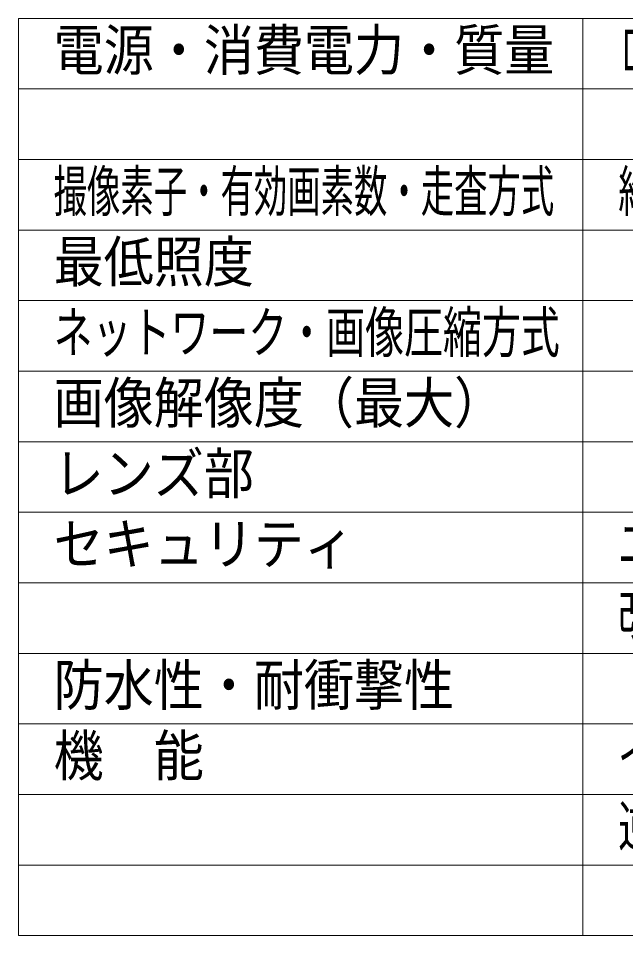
# Model space of a CAD drawing. Units: millimetres on the paper. Extents: x -62 to 64, y -58 to 59.
# Drawn here: x -62.5 to -19.5, y -54.6 to 10.4 of the extents above; entities that cross this region are included whole.
import ezdxf
from ezdxf.enums import TextEntityAlignment as Align

# ---------------------------------------------------------------- set-up
doc = ezdxf.new("R2010")
doc.units = ezdxf.units.MM
doc.layers.add('0-0_MOJI1', color=7, linetype='Continuous')
doc.layers.add('0-1_WAKU', color=4, linetype='Continuous', lineweight=9)
doc.styles.add('ＭＳ ゴシック', font='')
doc.styles.get('ＭＳ ゴシック').set_extended_font_data('MS Gothic')

msp = doc.modelspace()

# ---------------------------------------------------------------- linework, layer by layer
at = {"layer": '0-1_WAKU', "color": 3}
for p, q in [((-62.5, -54.6), (-62.5, 10.4)), ((-62.5, 10.4), (62.5, 10.4)), ((-22.5, -54.6), (-22.5, 10.4)), ((-62.5, -54.6), (62.5, -54.6))]:
    msp.add_line(p, q, dxfattribs=at)
at = {"layer": '0-1_WAKU'}
for p, q in [((-62.5, 5.4), (62.5, 5.4)), ((-62.5, 0.4), (62.5, 0.4)), ((-62.5, -4.6), (62.5, -4.6)), ((-62.5, -9.6), (62.5, -9.6)), ((-62.5, -14.6), (62.5, -14.6)), ((62.5, -19.6), (-62.5, -19.6)), ((62.5, -24.6), (-62.5, -24.6)), ((-62.5, -29.6), (62.5, -29.6)), ((-62.5, -34.6), (62.5, -34.6)), ((-62.5, -39.6), (62.5, -39.6)), ((-62.5, -44.6), (62.5, -44.6)), ((-62.5, -49.6), (62.5, -49.6))]:
    msp.add_line(p, q, dxfattribs=at)

# ---------------------------------------------------------------- texts
at = {"layer": '0-0_MOJI1', "style": 'ＭＳ ゴシック'}
for s, height, width, p in [('電源・消費電力・質量', 2.889, 0.9, (-60, 5.845)), ('ＤＣ１２Ｖ 約１５．６Ｗ、ＰｏＥ＋（ＩＥＥＥ８０２．３ａｔ準拠）約２４．８Ｗ、', 2.886, 0.55, (-20, 5.845)), ('撮像素子・有効画素数・走査方式', 2.889, 0.6, (-60, -4.155)), ('約１／２．８型 ＣＭＯＳセンサー・約２１０万画素・プログレッシブ', 2.886, 0.65, (-20, -4.155)), ('最低照度', 2.889, 0.9, (-60, -9.155)), ('ネットワーク・画像圧縮方式', 2.889, 0.7, (-60, -14.155)), ('画像解像度（最大）', 2.889, 0.9, (-60, -19.155)), ('レンズ部', 2.889, 0.9, (-60, -24.155)), ('セキュリティ', 2.889, 0.9, (-60, -29.155)), ('ユーザー認証／ダイジェスト認証／ホスト認証／ＨＴＴＰＳ／動画ファイルの', 2.886, 0.6, (-20, -29.155)), ('改ざん検出／ＦＩＰＳ １４０－２ ｌｅｖｅｌ３準拠セキュアエレメント', 2.886, 0.65, (-20, -34.155)), ('防水性・耐衝撃性', 2.889, 0.9, (-60, -39.155)), ('機\u3000能', 2.889, 0.9, (-60, -44.155)), ('インテリジェントオート、スーパーダイナミック、スマートコーディング、', 2.889, 0.6, (-20, -44.155)), ('逆光／強光補正、カラー／白黒切換、動作検知、妨害検知、音検知、', 2.889, 0.7, (-20, -49.155))]:
    msp.add_text(s, height=height, dxfattribs=dict(at, width=width)).set_placement(p, align=Align.BOTTOM_LEFT)

doc.saveas('drawing.dxf')
